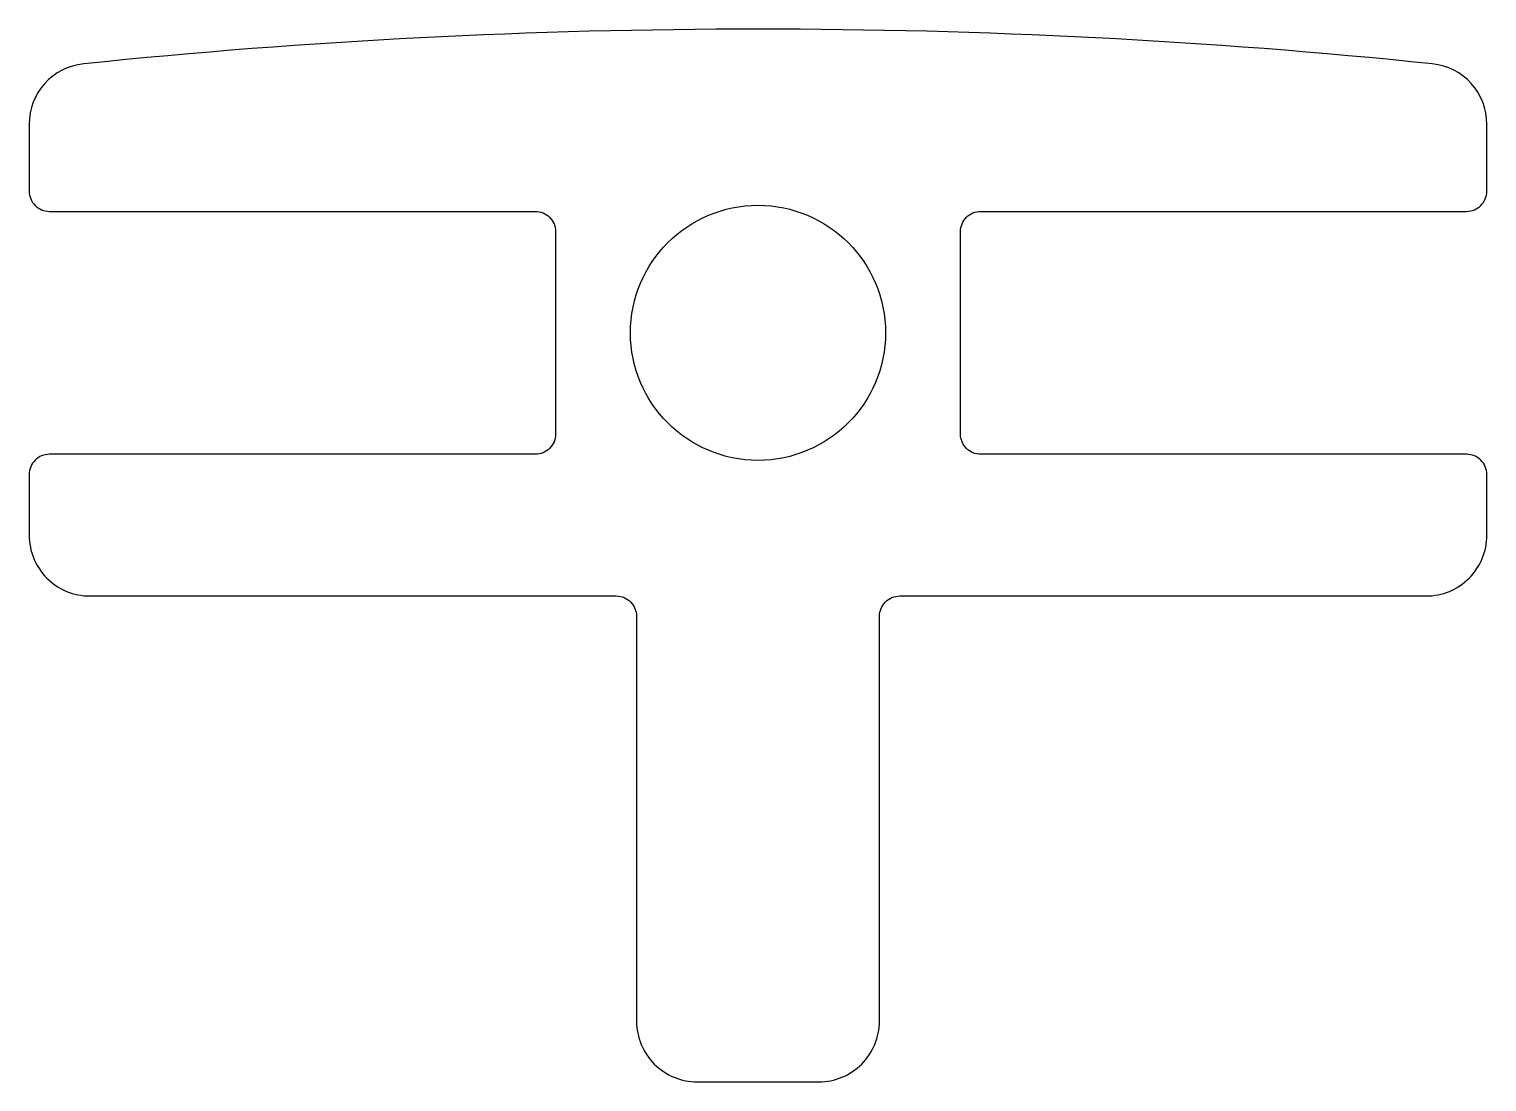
# Model space of a CAD drawing. Extents: x 428 to 464, y 288.1 to 314.1.
import ezdxf

# ---------------------------------------------------------------- set-up
doc = ezdxf.new("R2010")
doc.units = 0
doc.layers.get('0').update_dxf_attribs({"linetype": 'CONTINUOUS'})

msp = doc.modelspace()

# ---------------------------------------------------------------- linework, layer by layer
msp.add_lwpolyline([(429.362, 313.194, 0.384454), (428.016, 311.702), (428.016, 310.05, 0.414214), (428.516, 309.55), (440.516, 309.55, -0.414214), (441.016, 309.05), (441.016, 304.05, -0.414214), (440.516, 303.55), (428.516, 303.55, 0.414214), (428.016, 303.05), (428.016, 301.55, 0.414214), (429.516, 300.05), (442.516, 300.05, -0.414214), (443.016, 299.55), (443.016, 289.55, 0.414214), (444.516, 288.05), (447.516, 288.05, 0.414214), (449.016, 289.55), (449.016, 299.55, -0.414214), (449.516, 300.05), (462.516, 300.05, 0.414214), (464.016, 301.55), (464.016, 303.05, 0.414214), (463.516, 303.55), (451.516, 303.55, -0.414214), (451.016, 304.05), (451.016, 309.05, -0.414214), (451.516, 309.55), (463.516, 309.55, 0.414214), (464.016, 310.05), (464.016, 311.702, 0.384454), (462.669, 313.194, 0.051377)], format="xyb", close=True)
msp.add_circle((446.016, 306.55), 3.15)

doc.saveas('drawing.dxf')
